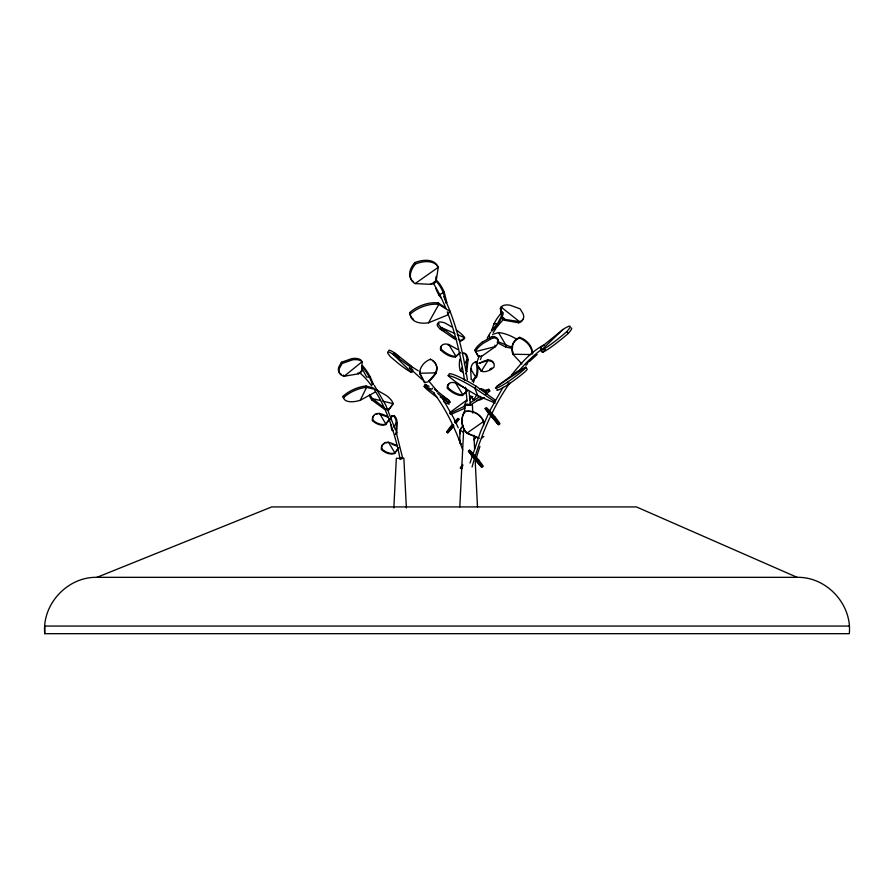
<?xml version="1.0" encoding="UTF-8"?>
<svg xmlns="http://www.w3.org/2000/svg" width="894" height="894" viewBox="0 0 894 894"><rect width="100%" height="100%" fill="white"/><g stroke="black" fill="none" stroke-linecap="round" stroke-linejoin="round"><path stroke-width="1.34" d="M395.405 434.406L396.254 432.841C395.751 427.388 397.975 420.046 393.449 415.699L391.818 415.744L391.103 419.99M343.508 374.999L344.19 376.24L362.048 361.757A19.623 9.61 -30.2 0 0 352.415 359.88L342.078 363.5L339.374 368.496A19.579 9.588 -30.2 0 0 344.179 376.24L358.438 373.826L361.981 370.954L362.048 361.757L361.377 360.517A19.623 9.61 -30.2 0 0 351.744 358.639L341.407 362.26L338.703 367.255A19.579 9.588 -30.2 0 0 341.296 374.273M461.55 443.972L459.739 442.675L460.019 429.98L463.137 425.298M459.952 440.116L459.739 442.675M460.119 433.769L460.231 429.958L461.572 427.455M395.997 434.428L396.847 432.852C396.556 427.399 398.869 420.057 394.31 415.721L391.818 415.744M393.841 507.937L396.333 458.276L403.876 458.276L406.379 507.937M459.807 506.92L463.74 428.271M464.489 413.095L464.902 404.814L472.401 404.814L472.814 413.095M465.506 373.781L466.824 371.613L468.031 359.891A13.846 5.599 -79.5 0 0 463.327 353.432M435.791 278.928L436.127 276.347M414.727 262.635L415.498 263.965A23.87 14.069 -30.1 0 0 415.129 283.588L431.578 284.359L436.149 281.141L438.25 267.34L437.479 265.999A23.87 14.069 -30.1 0 0 414.727 262.635A23.87 14.069 -30.1 0 0 413.509 281.744M469.685 399.797L470.177 397.171M412.38 369.39L411.575 372.385A24.306 2.827 40.6 0 1 397.551 362.774L390.22 356.572L387.627 353.018L387.851 351.744A24.306 2.827 40.6 0 1 393.271 354.404L408.759 365.825L409.631 364.763L394.545 352.873A24.306 2.827 40.6 0 0 389.113 350.202L388.644 350.537M472.077 467.048L473.809 460.678A248.454 132.569 -89.9 0 1 509.636 383.079M470.009 463.025L480.458 431.88L488.839 412.827M428.751 381.526C433.501 377.268 439.669 371.077 435.881 364.249A14.058 11.287 -30.4 0 0 432.852 360.93M476.323 457.717L479.933 446.441M476.658 362.975L479.318 355.644M492.225 331.003L491.521 330.679L494.114 323.483A11.801 2.57 -58.2 0 1 501.299 313.157L502.361 312.185L503.121 312.676A11.32 2.47 -58.2 0 1 502.372 316.23L498.539 323.662L493.589 329.92M449.928 413.319L450.442 412.089L466.601 400.199L464.031 406.446L449.928 413.319L450.632 414.492L465.036 408.133L464.031 406.446A25.133 3.408 -32.3 0 0 467.048 404.714M488.526 336.39L488.951 335.462L490.236 338.48M497.176 342.625L505.501 346.894L506.105 345.553L498.528 332.579L492.538 334.378M376.497 389.885L386.331 395.483A20.238 7.688 25.1 0 1 393.159 403.675L388.499 410.156L384.409 409.161L371.893 400.009L372.519 398.646A20.238 7.688 25.1 0 1 370.317 394.712M384.409 409.161L384.789 408.312M388.499 410.156L393.17 403.675L382.844 401.16M490.001 410.424L503.065 387.258M366.026 386.018A20.081 8.906 -24 0 0 342.983 396.388L343.519 397.729A19.668 8.716 -24 0 0 356.639 401.227L360.204 400.344L366.585 387.359L366.026 386.029L373.882 388.197M525.605 364.964L526.611 364.987L528.477 361.522M393.863 427.142L396.321 422.616L397.182 422.627M457.27 334.546L464.668 337.776L459.874 341.441L463.751 339.407L464.668 337.776A23.87 4.571 29.1 0 0 456.219 329.92M428.505 322.812L438.82 304.407L438.205 302.954A23.87 13.354 -23.1 0 0 409.731 312.565L410.357 314.017A23.87 13.354 -23.1 0 0 428.505 322.812L447.738 314.945L449.771 311.302L449.347 310.296M521.895 363.959L512.933 354.248A17.187 13.723 29.5 0 1 519.403 338.055L519.816 337.34A17.187 13.723 29.5 0 1 532.623 353.856M487.219 338.122L490.683 332.143M501.109 314.878L500.383 308.307L501.109 307.067A19.623 9.041 31.9 0 1 509.982 305.189L520.062 308.81L523.102 313.805A19.579 9.018 31.9 0 1 519.347 321.549L518.621 322.79L505.009 320.365L503.847 319.46L501.4 317.504L501.903 316.644L505.512 319.516L519.347 321.549L501.109 307.067L501.668 313.917M505.009 320.365L505.512 319.516M462.343 367.378L460.332 370.664L462.567 372.161M464.355 364.093L467.037 359.712A13.846 5.599 -79.5 0 0 462.332 353.253M495.175 403.06L477.865 395.785A29.636 4.157 31.6 0 1 448.173 375.659L449.403 373.658A29.636 4.157 31.6 0 1 476.033 386.186L495.421 400.177M476.033 386.186L474.803 388.186L477.865 395.785M495.332 400.322L494.572 401.562L474.803 388.186A29.636 4.157 31.6 0 0 448.173 375.659M471.104 396.433L473.518 400.087L476.893 394.723M432.651 388.119L431.88 389.27L424.192 386.197L425.309 384.532L428.975 386.331M385.448 424.639L389.65 418.951L385.448 424.639L383.839 425.052A11.287 7.186 35.1 0 1 374.161 422.08L372.429 420.638L372.843 420.046A11.901 7.577 35.1 0 1 373.692 415.576M394.466 453.537L398.668 447.849L394.466 453.537L392.846 453.951A11.287 7.186 35.1 0 1 383.18 450.978L381.447 449.537L381.85 448.944A11.901 7.577 35.1 0 1 382.71 444.474C386.689 439.647 393.002 444.15 397.405 445.726L397.126 446.14M437.01 391.863L437.389 391.315L434.551 389.404M452.163 424.706A14.773 0.648 -50.8 0 0 450.42 426.762L449.067 428.55A14.013 0.615 -50.8 0 0 446.776 432.238L453.247 425.41L453.85 425.924L447.659 432.975A14.013 0.615 -50.8 0 1 448.039 431.947M455.392 357.019L460.265 352.459L455.392 357.019A13.846 6.649 37.4 0 1 440.574 349.9L441.167 349.129A13.846 6.649 37.4 0 1 448.721 344.481L457.706 349.498M448.129 345.252L448.721 344.481L455.985 356.248A13.846 6.649 37.4 0 1 441.167 349.129M462.22 395.472L467.093 390.901L462.22 395.472A13.846 6.649 37.4 0 1 447.402 388.354L447.995 387.583A13.846 6.649 37.4 0 1 455.549 382.934L465.651 388.566M453.102 424.572L447.346 431.735L448.229 432.472L453.157 426.326M454.755 422.516L458.041 418.426L458.913 419.163L455.974 423.287L455.37 422.773L458.041 418.426L455.18 421.219M455.627 423.264L458.913 419.163L457.236 420.672M462.712 465.562L460.499 468.11A14.013 0.615 -50.8 0 1 462.79 464.422M511.457 375.167C520.476 363.959 530.075 352.616 542.826 345.52M475.563 437.624L473.786 439.803L475.764 437.602M412.838 370.854L411.575 372.385L393.271 354.404L394.545 352.873L399.361 357.6M427.611 382.107C432.238 377.302 439.602 371.021 435.546 363.634A14.058 11.287 -30.4 0 0 430.427 359.22L427.891 360.427A14.639 11.756 -30.4 0 0 419.722 373.245L424.672 382.621L425.51 382.587M462.757 465.796L461.069 467.607L461.941 468.344L461.371 468.847A14.013 0.615 -50.8 0 1 461.751 467.819M472.077 380.978L475.764 377.1A12.013 5.062 87.9 0 0 476.882 366.562L476.077 362.316L475.127 362.07C468.691 364.64 471.429 374.318 471.093 379.402L471.674 379.391M472.658 380.956L476.603 377.078A12.013 5.062 87.9 0 0 477.709 366.54L476.904 362.293L475.016 362.249M540.423 347.822L563.041 329.439A29.636 3.23 -40.1 0 1 566.707 331.696L568.226 333.496A29.636 3.23 -40.1 0 1 542.434 352.404L540.915 350.604L540.423 347.822L541.473 349.073M563.041 329.439L540.915 350.604A29.636 3.23 -40.1 0 0 566.707 331.696M542.434 352.404L545.452 349.52M529.483 361.467L537.171 354.505M486.459 391.382L488.772 389.326L489.789 391.013L485.52 394.645M499.031 423.32A17.187 0.838 50.3 0 0 495.354 417.33A17.187 0.838 50.3 0 0 486.235 407.664L485.174 408.547A17.187 0.838 50.3 0 1 494.304 418.213A17.187 0.838 50.3 0 1 497.969 424.203L488.783 413.419M491.231 416.593L491.957 415.989M494.304 418.213L495.354 417.33M473.664 458.119L471.976 456.052L472.702 455.448M478.636 459.896A17.187 0.838 50.3 0 1 482.313 465.886L481.251 466.757A17.187 0.838 50.3 0 0 477.586 460.768L478.636 459.896A17.187 0.838 50.3 0 0 469.518 450.23L468.456 451.112L471.976 456.052M496.919 386.353L525.828 367.177A29.636 2.101 -34.4 0 1 507.49 382.219A29.636 2.101 -34.4 0 1 496.919 386.353L516.967 371.625L525.828 367.177L527.158 369.133A29.636 2.101 -34.4 0 1 508.82 384.163A29.636 2.101 -34.4 0 1 497.109 389.572M415.129 283.588L438.25 267.34A23.87 14.069 -30.1 0 0 415.498 263.965M481.855 438.038L483.877 436.473M482.414 342.033L492.37 336.435L494.628 336.636L497.377 338.256A20.238 7.163 -26.5 0 1 497.444 341.262M362.361 365.635L361.589 366.127L362.528 367.099A11.801 1.933 58.6 0 1 369.513 377.424L372.753 384.476L373.29 384.141L370.284 376.933A11.801 1.933 58.6 0 0 363.31 366.607L362.361 365.635A11.32 1.855 58.6 0 0 362.495 366.506M370.284 376.933L366.708 377.112L362.685 369.68A11.32 1.855 58.6 0 1 361.724 367.009M373.29 384.141L372.206 384.42L372.753 384.476M467.171 404.468L467.216 405.049M384.677 443.29L382.297 445.067A11.901 7.577 35.1 0 0 381.447 449.537M360.204 400.344L375.435 391.93M446.743 302.317L445.849 302.753L446.743 302.317L444.273 292.282A13.846 4.202 64.1 0 0 436.473 280.314M444.273 292.282L438.842 294.964A13.846 4.202 64.1 0 1 435.557 287.678M439.792 294.506L438.842 294.964L441.223 298.004M493.03 337.798L483.073 343.397A20.238 7.163 -26.5 0 0 475.552 351.588L478.547 356.706L482.492 355.711L495.488 346.559A20.238 7.163 -26.5 0 0 498.036 339.619L495.287 337.999L493.03 337.798L492.37 336.435M478.245 366.518L481.318 371.189L482.827 371.602A11.287 6.85 -37.5 0 0 492.236 368.63L493.98 367.188A11.901 7.219 -37.5 0 0 493.454 362.718C490.068 357.064 483.218 361.634 478.927 363.377L488.068 360.472L492.538 361.679M96.943 577.334L271.731 506.92L636.416 506.92L797.124 577.334C826.581 576.641 852.228 604.355 849.3 633.678L44.756 633.678C41.806 604.366 67.486 576.641 96.943 577.334L797.124 577.334M484.917 390.343L488.772 389.326M375.659 414.391L377.268 413.989M468.937 405.049L470.49 404.468L469.082 391.885M488.213 391.27L489.789 391.013M460.231 429.958L463.193 432.249M491.521 330.679L497.779 323.159L501.623 315.738A11.32 2.47 -58.2 0 0 502.361 312.185M387.124 416.325C383.023 414.347 376.53 411.017 373.29 416.168A11.901 7.577 35.1 0 0 372.429 420.638M386.286 442.888L388.51 442.217L394.869 452.945L393.259 453.347A11.287 7.186 35.1 0 1 383.593 450.375L381.85 448.944M424.438 382.185L426.55 382.14M476.077 362.316L476.904 362.293M471.63 369.166L470.792 369.177L475.764 377.1L476.603 377.078M849.3 626.057L44.756 626.057L44.756 633.678M530.835 354.549L512.933 354.248L513.346 353.532A17.187 13.723 29.5 0 1 519.816 337.34M392.868 430.55L392.008 430.528A12.013 4.347 -88 0 1 391.002 424.572M396.254 432.841L396.847 432.852M469.752 404.11L470.479 404.345M464.522 411.575L464.768 411.609A17.187 16.897 -81.3 0 1 483.777 421.543L483.531 421.51A17.187 16.897 -81.3 0 0 464.522 411.575A17.187 16.897 -81.3 0 0 466.914 433.188L479.352 438.283M478.29 437.803L466.914 433.188L483.531 421.51L483.632 425.589M468.031 359.891L467.037 359.712L466.143 371.479L466.824 371.613M461.326 370.842L460.332 370.664A13.846 5.599 -79.5 0 1 459.829 359.064M376.877 389.84L366.585 387.359A20.081 8.906 -24 0 0 343.542 397.729M380.263 400.534L372.519 398.646L383.817 407.418M386.878 408.714L388.924 409.217M505.501 346.894L508.977 347.777A19.668 8.236 25.6 0 0 512.206 348.247M480.871 370.597L482.38 370.999M473.071 399.495L474.58 399.897M379.09 413.922L388.108 417.241M391.974 444.24L395.841 445.67M502.83 319.538C505.591 320.175 502.685 316.04 502.249 318.733M454.8 333.462L441.245 327.539L440.34 329.182L455.236 339.418M444.027 330.791L440.34 329.182A23.87 4.571 29.1 0 1 439.055 323.617M458.186 339.295L460.499 340.312M360.64 371.301L360.763 372.843L359.354 372.429M497.679 341.508L509.58 346.436A19.668 8.236 25.6 0 0 512.81 346.906M484.738 390.577L479.821 388.767L483.051 389.248L485.654 391.617A11.901 7.219 -37.5 0 1 486.381 394.422M449.771 311.302L438.82 304.407A23.87 13.354 -23.1 0 0 410.357 314.017M411.274 366.361L418.28 370.831M498.539 323.662L494.114 323.483L494.874 323.974M438.205 302.954L446.005 308.095M427.589 386.074L425.309 384.532A24.931 1.956 34.8 0 0 425.488 385.113M442.407 396.053L449.257 400.657L450.364 402.334A24.361 1.911 34.8 0 1 449.771 402.367M434.45 393.103L424.192 386.197A24.931 1.956 34.8 0 0 437.479 397.685M440.15 396.936L448.14 402.311L449.257 403.987A24.361 1.911 34.8 0 1 443.525 401.551M455.862 338.29L441.245 327.539A23.87 4.571 29.1 0 1 444.709 322.857A23.87 4.571 29.1 0 1 451.727 326.936M437.389 391.315L449.257 400.657L448.14 402.311L437.669 393.36M372.843 420.046L374.575 421.487A11.287 7.186 35.1 0 0 384.252 424.46L385.862 424.047L379.503 413.33M450.42 426.762L451.302 427.511M409.81 368.35L422.303 379.682M409.631 364.763L411.452 366.551A1.24 0.972 -52.8 0 1 411.609 367.065M428.561 380.799L437.222 391.091M474.513 459.158L481.251 466.757L468.456 451.112A17.187 0.838 50.3 0 1 477.586 460.768M497.969 424.203L485.174 408.547L488.694 413.486M472.926 454.409L469.518 450.23L470.792 452.319M487.621 359.869L488.068 360.472L481.318 371.189L477.899 365.914M372.206 383.358L372.731 384.074M434.104 393.338C444.698 407.63 452.777 423.622 459.214 440.161M507.49 382.219L508.82 384.163M374.273 385.325L385.839 405.261L395.36 429.712M470.78 395.863L473.518 400.087M455.549 382.934L462.813 394.701A13.846 6.649 37.4 0 1 447.995 387.583M442.932 399.26L453.47 417.643L458.242 427.801M435.624 280.213L436.149 281.141M431.042 283.443L431.578 284.359M482.414 342.033A20.238 7.163 -26.5 0 0 474.893 350.224L478.547 356.706M361.511 370.105L361.981 370.954M357.969 372.966L358.438 373.826M341.407 362.26L342.078 363.5M430.427 359.22L430.763 359.835M436.071 373.468L435.736 372.854L419.722 373.245L424.672 382.621M494.829 345.196L495.488 346.559L475.552 351.588L474.882 350.224M443.782 296.652C454.733 319.94 461.326 345.039 465.819 370.306M459.125 439.926L462.679 449.827M396.511 433.59L402.624 457.952M446.084 302.63L443.323 292.74A13.846 4.202 64.1 0 0 435.523 280.772M466.266 372.966L467.372 379.615M467.149 401.171L466.21 392.689A200.144 76.459 -89.9 0 0 465.506 387.258M473.921 435.177L474.613 448.967M475.228 461.382L477.497 506.92M401.73 457.594A1.542 0.648 -13.2 0 1 402.445 458.376A1.542 0.648 -13.2 0 1 400.3 459.024A1.542 0.648 -13.2 0 1 399.953 458.13M359.891 372.91A163.624 72.112 -90 0 1 371.748 386.007M374.53 390.041A163.624 72.112 -90 0 1 400.132 459.069M467.093 405.373A1.542 0.67 11.5 0 1 466.355 404.356A1.542 0.67 11.5 0 1 468.367 404.356A1.542 0.67 11.5 0 1 469.104 405.373M434.182 281.532A1.185 0.916 -30.5 0 1 434.998 282.66A1.185 0.916 -30.5 0 1 433.411 283.476A1.162 0.905 -30.5 0 1 432.864 283.007M433.411 283.465A200.144 76.459 -89.9 0 1 445.201 306.731M447.235 311.816A200.144 76.459 -89.9 0 1 464.556 380.542M519.001 370.887A248.454 132.569 -89.9 0 1 541.663 349.409M542.624 345.732A1.464 1.151 52.8 0 1 544.077 345.497M542.423 346.336A1.442 1.14 52.8 0 1 542.613 345.721M473.451 382.632A163.278 62.356 90 0 1 474.77 377.536M480.424 359.578A163.278 62.356 90 0 1 481.866 355.756M493.253 332.579A163.278 62.356 90 0 1 496.092 328.344M496.807 327.349A163.278 62.356 90 0 1 503.512 319.504M410.569 368.462A1.229 0.961 -52.8 0 1 409.608 367.065A1.229 0.961 -52.8 0 1 411.452 366.54M410.614 368.25A203.117 108.386 89.9 0 1 412.816 369.859M371.904 400.009A20.238 7.688 25.1 0 1 369.602 394.433M343.676 397.953A19.668 8.716 -24 0 1 342.95 396.4M420.057 373.86A14.639 11.756 -30.4 0 1 420.269 371.457M571.11 327.953A29.636 3.23 -40.1 0 1 568.226 333.496M440.574 349.9A13.846 6.649 37.4 0 1 441.535 345.9M493.007 362.126A11.901 7.219 -37.5 0 1 493.566 363.422M491.789 368.026A11.287 6.85 -37.5 0 1 489.901 369.233M447.402 388.354A13.846 6.649 37.4 0 1 449.526 383.627M522.822 319.259A19.579 9.018 31.9 0 1 518.621 322.79M500.372 308.296A19.623 9.041 31.9 0 1 501.802 307.111M467.16 433.232A17.187 16.897 -81.3 0 1 464.768 411.609M498.528 332.568A20.081 8.415 25.6 0 1 515.76 338.67M519.403 338.055A17.187 13.723 29.5 0 1 532.198 353.633M480.078 396.277A25.133 3.408 -32.3 0 1 470.132 402.859M470.725 397.662A25.133 3.408 -32.3 0 1 472.77 396.455M481.095 397.975A25.133 3.408 -32.3 0 1 470.11 405.183M413.542 319.337A23.87 13.354 -23.1 0 1 409.731 312.565M484.436 397.528A11.287 6.85 -37.5 0 1 476.748 400.557M485.207 391.013A11.901 7.219 -37.5 0 1 485.934 393.829"/></g></svg>
